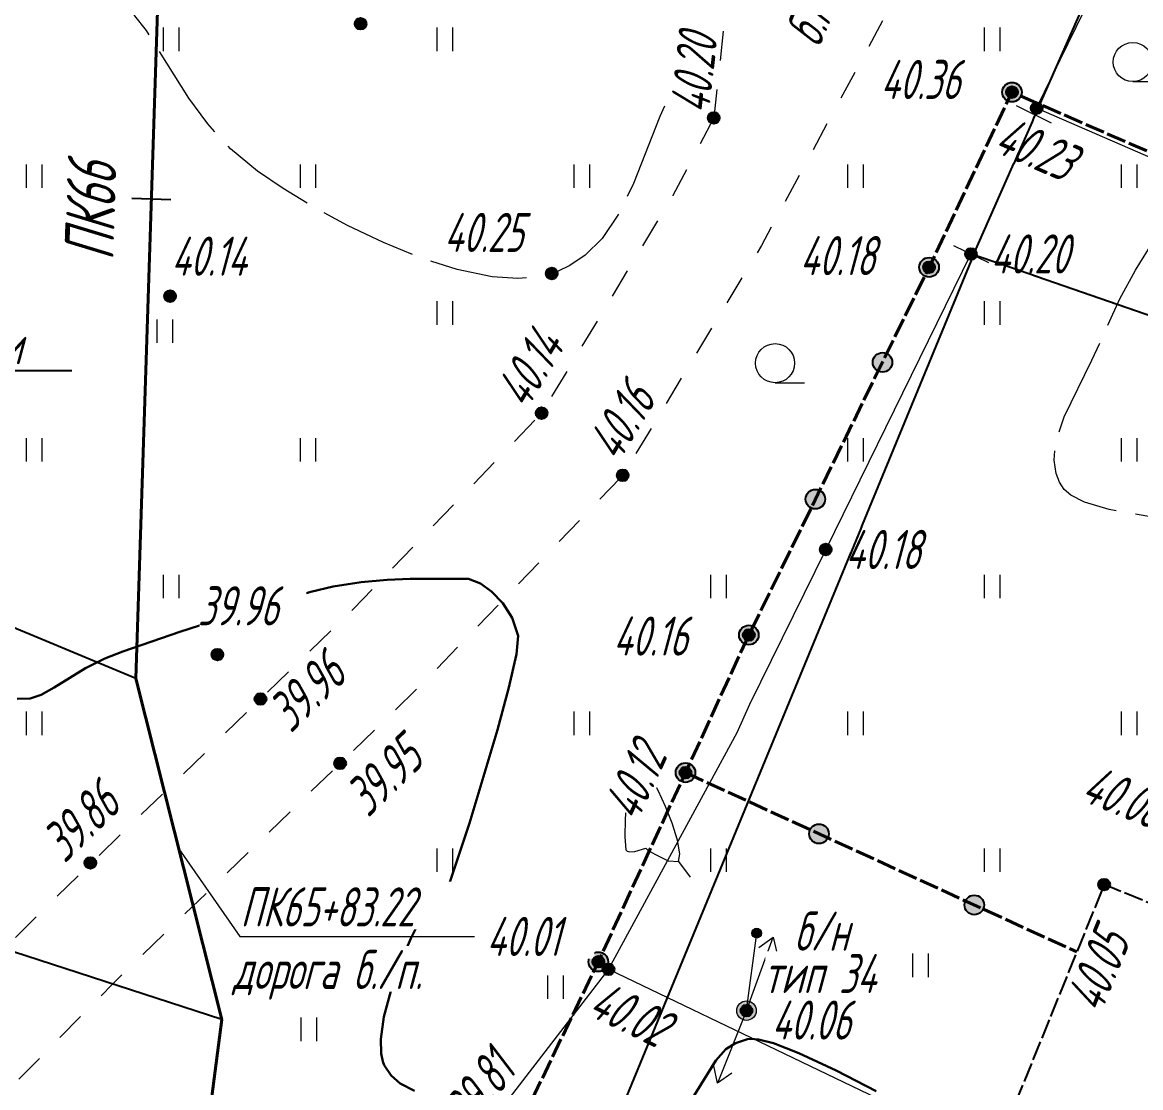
# Model space of a CAD drawing. Extents: x 2208637 to 2213412, y 575334 to 577367.
# Drawn here: x 2211009.19 to 2211037.79, y 576556.48 to 576583.74 of the extents above; entities that cross this region are included whole.
import ezdxf
from ezdxf.enums import TextEntityAlignment as Align

# ---------------------------------------------------------------- set-up
doc = ezdxf.new("R2010")
doc.units = 0
doc.header["$LTSCALE"] = 0.5
for name, pattern in [('2000_16', [1, 1, 0]), ('500_121_1_2', [1, 1, 0]), ('500_189_3_2', [3, 1.5, -1.5]), ('500_329_3', [6, 5, -1])]:
    doc.linetypes.add(name, pattern=pattern)
doc.layers.get('0').update_dxf_attribs({"lineweight": 25})
for name, color, linetype, lineweight in [('ИИ_ГАЗОПРОВОДЫ', 150, 'Continuous', 25), ('ИИ_ГОРИЗОНТАЛИ_ОСН', 32, 'Continuous', 15), ('ИИ_ГОРИЗОНТАЛИ_УТОЛЩ', 32, 'Continuous', 30), ('ИИ_ГРАНИЦЫ_ЗЕМЛЕПОЛЬЗОВАТЕЛЕЙ', 7, 'Continuous', 25), ('ИИ_ДОРОГИ_АД', 7, 'Continuous', 25), ('ИИ_КАБЕЛЯ_СВЯЗИ', 212, 'Continuous', 25), ('ИИ_ЛЭП_НН', 7, 'Continuous', 25), ('ИИ_ОГРАДЫ', 7, 'Continuous', 25), ('ИИ_ОТМЕТКИ', 7, 'Continuous', 25), ('ИИ_СООРУЖЕНИЯ', 7, 'Continuous', 25), ('ИИ_ТРАССЫ_КЛС', 5, 'Continuous', 40), ('ИИ_УГОДЬЯ', 7, 'Continuous', 25)]:
    doc.layers.add(name, color=color, linetype=linetype, lineweight=lineweight)
doc.styles.add('BM431', font='', dxfattribs={"height": 1})
doc.styles.add('D431', font='', dxfattribs={"height": 1})
doc.styles.add('GOST 2.304', font='cs_gost2304.shx', dxfattribs={"width": 0.8, "oblique": 15})
doc.styles.add('VNIPISIMPLEXCUR', font='simplex.shx', dxfattribs={"width": 0.8, "oblique": 15})
doc.styles.get('BM431').set_extended_font_data('bm431', italic=True)
doc.styles.get('D431').set_extended_font_data('D431', italic=True)
doc.linetypes.add('2000_475_1', pattern='A,3,[1,Topography.shx,S=0.5,R=90,X=0,Y=0],0', length=3)
doc.linetypes.add('2000_485_1', pattern='A,34.5,[1,Topography.shx,S=1.5,R=120,X=0.5,Y=-0.87],-0.01,[1,Topography.shx,S=1.5,R=0,X=-0.25,Y=0.43],0,[3,Topography.shx,S=1,R=0,X=0.5,Y=0],-0.01,[1,Topography.shx,S=1.5,R=60,X=0.5,Y=-0.87],-1,34.5', length=70.02)

# ---------------------------------------------------------------- blocks, each defined once
blk = doc.blocks.new('Лист 024_УС_ПК2+00-ПК8+57.26|2000_473')
at = {"color": 0, "linetype": 'Continuous', "lineweight": -2}
blk.add_lwpolyline([(0, 1), (0, -1)], dxfattribs=at)
blk = doc.blocks.new('Лист 024_УС_ПК2+00-ПК8+57.26|Для согласований 3 лист|Ситуация лист3|2000_115_5')
at = {"color": 0, "linetype": 'Continuous', "lineweight": -2}
for points in [[(0, 0), (4, 0)], [(3.25, 0.5), (4, 0), (3.25, -0.5)]]:
    blk.add_lwpolyline(points, dxfattribs=at)
blk = doc.blocks.new('500_329_6')
at = {"color": 0, "linetype": 'Continuous', "lineweight": -2}
blk.add_lwpolyline([(0, 0), (1, 0)], dxfattribs=at)
blk = doc.blocks.new('*U62')
at = {"linetype": 'Continuous', "lineweight": -2}
h = blk.add_hatch(color=0, dxfattribs=at)
h.dxf.hatch_style = 1
edge = h.paths.add_edge_path()
edge.add_arc((4, 0), 0.25, 0, 360)
at = {"color": 0, "linetype": 'Continuous', "lineweight": -2}
blk.add_lwpolyline([(0, 0), (4, 0)], dxfattribs=at)
blk.add_circle((4, 0), 0.25, dxfattribs=at)
blk = doc.blocks.new('500_401')
at = {"color": 0, "linetype": 'Continuous', "lineweight": -2}
for points in [[(-0.4, 0), (-0.4, 1.2)], [(0.4, 0), (0.4, 1.2)]]:
    blk.add_lwpolyline(points, dxfattribs=at)
blk = doc.blocks.new('500_379')
at = {"color": 0, "linetype": 'Continuous', "lineweight": -2}
blk.add_lwpolyline([(0, -1), (1.5, -1)], dxfattribs=at)
blk.add_circle((0, 0), 1, dxfattribs=at)
blk = doc.blocks.new('500_330_1')
at = {"linetype": 'Continuous', "lineweight": -2}
h = blk.add_hatch(color=0, dxfattribs=at)
h.dxf.hatch_style = 1
edge = h.paths.add_edge_path()
edge.add_arc((0, 0), 0.3, 0, 360)
at = {"color": 0, "linetype": 'Continuous', "lineweight": -2}
blk.add_circle((0, 0), 0.3, dxfattribs=at)
at = {"color": 0, "linetype": 'Continuous', "lineweight": -2, "style": 'GOST 2.304', "flags": 1}
for tag, p in [('Номер', (-1, -1)), ('Номер_рабочей_станции', (-1, -3.5))]:
    blk.add_attdef(tag, text='', height=2, dxfattribs=at).set_placement(p, align=Align.RIGHT)
at = {"color": 0, "linetype": 'Continuous', "lineweight": -2, "style": 'GOST 2.304'}
blk.add_attdef('Высота', (1, -1), '', height=2, dxfattribs=at)
at = {"color": 0, "linetype": 'Continuous', "lineweight": -2, "style": 'GOST 2.304', "flags": 1}
blk.add_attdef('Код', (0, -3.5), '', height=2, dxfattribs=at)
blk = doc.blocks.new('*U57')
at = {"linetype": 'Continuous', "lineweight": -2, "true_color": 0xffffff}
h = blk.add_hatch(color=7, dxfattribs=at)
h.dxf.hatch_style = 1
edge = h.paths.add_edge_path()
edge.add_arc((0, 0), 0.5, 0, 360)
at = {"linetype": 'Continuous', "lineweight": -2}
h = blk.add_hatch(color=0, dxfattribs=at)
edge = h.paths.add_edge_path()
edge.add_arc((0, 0), 0.1, 0, 360)
at = {"color": 0, "linetype": 'Continuous', "lineweight": -2}
for radius in [0.5, 0.1]:
    blk.add_circle((0, 0), radius, dxfattribs=at)
for tag, p, style in [('Номер', (0, -3), 'D431'), ('Тип', (0, -5.5), 'D431'), ('Высота', (0, -8), 'D431'), ('Пояснительная_надпись', (0, -10.5), 'BM431')]:
    blk.add_attdef(tag, p, '', height=2, dxfattribs=dict(at, style=style))
blk = doc.blocks.new('P029AA08E7A954FD2BA961A5E701E21')
at = {"color": 0, "linetype": '2000_485_1', "lineweight": -2, "flags": 128}
blk.add_lwpolyline([(2211023.69, 576553.94), (2211034.86, 576550.47), (2211041.3, 576548.58), (2211053.04, 576545.51), (2211062.58, 576543.5), (2211069.6, 576541.04), (2211098.16, 576530.74), (2211100.55, 576534.91), (2211102.05, 576554.09), (2211033.52, 576577.79)], close=True, dxfattribs=at)
at = {"color": 0, "lineweight": -2, "flags": 1}
for tag in ['Адрес (местоположение) участка', 'Дата постановки на учет', 'Тип объекта', 'Статус записи о ЗУ по справочнику', 'Кадастровый номер, обозначение, учетный номер объекта', 'Кадастровый номер квартала', 'Вид разрешенного использования по классификатору', 'Площадь, кв.м', 'Категория земель', 'Вид использования по документу', 'Кадастровая стоимость']:
    blk.add_attdef(tag, (0, 0), '', height=0.2, dxfattribs=at)
blk = doc.blocks.new('P6182474FC40E432D89E57CF4B959C1')
at = {"color": 0, "linetype": '2000_485_1', "lineweight": -2, "flags": 128}
blk.add_lwpolyline([(2211043.35, 576600.09), (2211092.43, 576576.64), (2211102.72, 576571.01), (2211100.04, 576554.79), (2211033.52, 576577.79)], close=True, dxfattribs=at)
at = {"color": 0, "lineweight": -2, "flags": 1}
for tag in ['Адрес (местоположение) участка', 'Дата постановки на учет', 'Тип объекта', 'Статус записи о ЗУ по справочнику', 'Кадастровый номер, обозначение, учетный номер объекта', 'Кадастровый номер квартала', 'Вид разрешенного использования по классификатору', 'Площадь, кв.м', 'Категория земель', 'Вид использования по документу', 'Кадастровая стоимость']:
    blk.add_attdef(tag, (0, 0), '', height=0.2, dxfattribs=at)
blk = doc.blocks.new('*U64')
at = {"color": 0, "linetype": 'Continuous', "lineweight": -2, "style": 'BM431'}
for tag, p in [('Характеристика', (3, 1.5)), ('Глубина', (3, -3.5))]:
    blk.add_attdef(tag, p, '', height=2, dxfattribs=at)
at = {"color": 7, "linetype": 'Continuous', "lineweight": -2, "true_color": 0xffffff}
blk.add_wipeout([(0, 1.1), (0, -1.1), (1.6, -1.1), (1.6, 1.1)], dxfattribs=at)
at = {"color": 0, "linetype": 'Continuous', "lineweight": -2, "style": 'BM431'}
blk.add_attdef('Индекс_назначения', text='', height=2, dxfattribs=at).set_placement((0, 0), align=Align.MIDDLE_LEFT)
blk = doc.blocks.new('500_107_1_1')
at = {"linetype": 'Continuous', "lineweight": -2}
h = blk.add_hatch(color=0, dxfattribs=at)
h.dxf.hatch_style = 1
edge = h.paths.add_edge_path()
edge.add_arc((0, 0), 0.5, 0, 360)
at = {"color": 0, "linetype": 'Continuous', "lineweight": -2}
blk.add_circle((0, 0), 0.5, dxfattribs=at)
at = {"color": 0, "linetype": 'Continuous', "lineweight": -2, "style": 'VNIPISIMPLEXCUR', "oblique": 15, "width": 0.8}
for tag, p in [('Номер', (1, -0.5)), ('Тип', (1, -3)), ('Высота', (1, -5.5)), ('Пояснительная_надпись', (1, -8))]:
    blk.add_attdef(tag, p, '', height=2, dxfattribs=at)

msp = doc.modelspace()

# ---------------------------------------------------------------- linework, layer by layer
at = {"layer": 'ИИ_ГАЗОПРОВОДЫ', "color": 7, "linetype": '500_121_1_2', "lineweight": 40, "flags": 128}
for points in [[(2210947.509, 576553.129), (2210962.73, 576547.52), (2210976.437, 576542.375), (2210981.974, 576540.409), (2210987.843, 576538.033), (2210994.856, 576535.495), (2211008.37, 576526.26), (2211013.09, 576532.78), (2211014.085, 576534.05), (2211016.197, 576541.336), (2211017.412, 576545.107), (2211019.38, 576550.369), (2211021.035, 576553.701), (2211023.92, 576559.7), (2211026.15, 576564.54), (2211027.77, 576568.06), (2211032.38, 576577.47), (2211034.5, 576581.95), (2211065.448, 576568.443), (2211075.152, 576564.598), (2211082.651, 576561.98), (2211099.808, 576555.972), (2211106.03, 576558.44), (2211110.98, 576559.97), (2211115.68, 576561.55), (2211120.47, 576563.15), (2211125.59, 576564.86), (2211129.62, 576566.16), (2211135.176, 576556.65), (2211140.856, 576544.549), (2211140.961, 576544.326), (2211144.553, 576536.806), (2211148.385, 576528.784), (2211153.244, 576518.943), (2211158.041, 576509.227), (2211158.514, 576508.27)], [(2211026.15, 576564.54), (2211036.156, 576559.952)]]:
    msp.add_lwpolyline(points, dxfattribs=at)
at = {"layer": 'ИИ_ГОРИЗОНТАЛИ_ОСН', "color": 32, "linetype": '500_329_3', "lineweight": 20, "elevation": 40.25, "flags": 128}
msp.add_lwpolyline([(2211042.266, 576569.609), (2211042.209, 576569.794), (2211042.187, 576570.098), (2211042.132, 576570.431), (2211041.972, 576570.707), (2211041.643, 576570.796), (2211040.966, 576570.859), (2211039.009, 576570.991), (2211037.95, 576571.102), (2211036.985, 576571.27), (2211036.355, 576571.46), (2211036.002, 576571.642), (2211035.838, 576571.784), (2211035.718, 576571.97), (2211035.63, 576572.19), (2211035.575, 576572.53), (2211035.624, 576573.007), (2211035.838, 576573.646), (2211036.545, 576575.095), (2211037.256, 576576.663), (2211037.662, 576577.392), (2211038.827, 576579.291), (2211039.017, 576579.672), (2211039.098, 576579.909), (2211039.117, 576580.101), (2211039.101, 576580.195), (2211039.026, 576580.367), (2211038.838, 576580.591), (2211038.152, 576581.143), (2211038.032, 576581.476), (2211038.304, 576581.781), (2211038.871, 576582.088), (2211040.003, 576582.57), (2211040.251, 576582.691), (2211040.364, 576582.784), (2211040.378, 576582.905), (2211040.337, 576583.019), (2211040.244, 576583.178), (2211040.166, 576583.424), (2211040.229, 576583.703), (2211040.386, 576584.154), (2211040.557, 576584.724), (2211040.66, 576585.355), (2211040.615, 576585.992), (2211040.458, 576586.507), (2211040.228, 576587.014), (2211039.92, 576587.51), (2211039.529, 576587.991), (2211039.048, 576588.454), (2211038.474, 576588.895), (2211037.832, 576589.226), (2211037.024, 576589.492), (2211036.121, 576589.71), (2211034.325, 576590.064), (2211033.576, 576590.232), (2211033.024, 576590.416), (2211032.429, 576590.735), (2211031.876, 576591.099), (2211030.929, 576591.807), (2211030.623, 576591.757), (2211030.468, 576592.093), (2211030.295, 576592.394), (2211030.075, 576592.681), (2211029.786, 576592.878), (2211029.444, 576593.022), (2211029.114, 576593.197), (2211028.86, 576593.488), (2211028.791, 576593.919), (2211028.771, 576594.748), (2211028.789, 576595.842), (2211028.902, 576598.298), (2211029.047, 576600.23), (2211029.107, 576600.669), (2211029.196, 576601.039), (2211029.293, 576601.353), (2211029.434, 576601.607), (2211029.66, 576601.793), (2211029.958, 576601.824), (2211030.572, 576601.605), (2211030.825, 576601.649), (2211030.964, 576601.945), (2211031.083, 576602.521), (2211031.179, 576603.253), (2211031.25, 576604.013), (2211031.29, 576604.678), (2211031.293, 576605.509), (2211031.277, 576605.829), (2211031.204, 576606.12), (2211031.028, 576606.418), (2211030.644, 576606.676), (2211028.883, 576607.381), (2211028.673, 576607.51), (2211028.616, 576607.588), (2211028.617, 576607.624), (2211028.638, 576607.65), (2211028.736, 576607.678), (2211029.008, 576607.67), (2211029.542, 576607.586), (2211030.363, 576607.406), (2211032.185, 576606.942), (2211032.498, 576606.938), (2211032.648, 576606.893), (2211032.802, 576606.751), (2211033.266, 576606.173), (2211033.578, 576605.842), (2211033.894, 576605.601), (2211035.973, 576604.187), (2211036.78, 576603.608), (2211037.513, 576603.038), (2211038.093, 576602.512), (2211038.442, 576602.069), (2211038.67, 576601.372), (2211038.738, 576600.612), (2211038.71, 576599.91), (2211038.622, 576599.164), (2211038.725, 576598.985), (2211037.113, 576597.868), (2211036.364, 576597.303), (2211035.906, 576596.901), (2211035.707, 576596.663), (2211035.666, 576596.548), (2211035.677, 576596.505), (2211035.709, 576596.475), (2211035.819, 576596.451), (2211036.088, 576596.498), (2211036.591, 576596.682), (2211037.352, 576597.04), (2211038.129, 576597.454), (2211038.783, 576597.829), (2211039.173, 576598.073), (2211039.435, 576598.271), (2211039.624, 576598.451), (2211040.004, 576598.913), (2211040.531, 576599.485), (2211040.822, 576599.848), (2211041.066, 576600.271), (2211041.215, 576600.765), (2211041.218, 576601.25), (2211041.095, 576601.679), (2211040.714, 576602.581), (2211040.574, 576603.161), (2211040.53, 576603.692), (2211040.534, 576604.217), (2211040.578, 576605.34), (2211040.565, 576605.982), (2211040.493, 576606.707), (2211040.355, 576607.474), (2211040.178, 576608.207), (2211039.986, 576608.877), (2211039.399, 576610.714), (2211039.338, 576610.933), (2211039.29, 576611.217), (2211039.326, 576611.651), (2211039.429, 576612.187), (2211039.472, 576612.694), (2211039.325, 576613.038), (2211038.985, 576613.079), (2211038.42, 576612.952), (2211037.743, 576612.726), (2211036.493, 576612.247), (2211036.143, 576612.13), (2211035.814, 576612.067), (2211035.215, 576612.011), (2211034.873, 576612.017), (2211033.881, 576612.077), (2211033.397, 576612.088), (2211033.034, 576612.055), (2211032.752, 576611.956), (2211032.337, 576611.69), (2211032.056, 576611.574), (2211031.675, 576611.546), (2211030.289, 576611.581), (2211029.474, 576611.552), (2211028.706, 576611.431), (2211028.08, 576611.172), (2211027.602, 576610.729), (2211027.214, 576610.152), (2211026.914, 576609.534), (2211026.7, 576608.973), (2211026.526, 576608.402), (2211026.464, 576608.32), (2211026.465, 576608.231), (2211025.778, 576606.784), (2211025.682, 576606.561), (2211025.63, 576606.398), (2211025.636, 576606.243), (2211025.722, 576606.142), (2211025.854, 576606.043), (2211025.956, 576605.902), (2211025.956, 576605.68), (2211025.831, 576604.857), (2211025.811, 576604.351), (2211025.85, 576603.969), (2211026.162, 576602.387), (2211026.277, 576601.728), (2211026.371, 576601.01), (2211026.424, 576600.386), (2211026.506, 576598.854), (2211026.626, 576594.964), (2211026.636, 576594.265), (2211026.611, 576592.685), (2211026.638, 576592.12), (2211026.711, 576591.429), (2211026.861, 576590.711), (2211027.078, 576590.07), (2211027.317, 576589.457), (2211027.531, 576588.823), (2211027.674, 576588.118), (2211027.699, 576587.29), (2211027.623, 576586.552), (2211027.482, 576585.869), (2211027.278, 576585.21), (2211027.015, 576584.547), (2211026.695, 576583.849), (2211025.898, 576582.234), (2211025.495, 576581.328), (2211024.821, 576579.614), (2211024.459, 576578.859), (2211024.02, 576578.206), (2211023.583, 576577.775), (2211023.19, 576577.513), (2211022.891, 576577.371), (2211022.598, 576577.27), (2211022.319, 576577.212), (2211021.865, 576577.179), (2211021.204, 576577.227), (2211020.31, 576577.413), (2211019.374, 576577.714), (2211018.429, 576578.1), (2211017.505, 576578.542), (2211016.638, 576579.013), (2211015.859, 576579.483), (2211015.202, 576579.925), (2211014.511, 576580.503), (2211013.932, 576581.139), (2211013.447, 576581.798), (2211012.366, 576583.529), (2211012.069, 576583.901), (2211011.409, 576584.651), (2211011.119, 576584.943), (2211010.857, 576585.121), (2211010.626, 576585.218), (2211010.449, 576585.262), (2211010.278, 576585.281), (2211010.111, 576585.256), (2211009.819, 576585.147), (2211009.364, 576584.899), (2211008.03, 576584.046), (2211007.33, 576583.664), (2211006.79, 576583.46), (2211006.41, 576583.398), (2211006.173, 576583.41), (2211005.934, 576583.475), (2211005.696, 576583.594), (2211005.373, 576583.848), (2211005, 576584.293), (2211004.614, 576584.945), (2211004.03, 576586.18), (2211003.794, 576586.557), (2211003.465, 576586.838), (2211003.16, 576587.022), (2211002.883, 576587.217), (2211002.637, 576587.533), (2211002.534, 576587.931), (2211002.446, 576588.647), (2211002.182, 576591.69), (2211002.06, 576592.666), (2211001.906, 576593.453), (2211001.71, 576593.951), (2211001.315, 576594.385), (2211000.858, 576594.688), (2211000.37, 576594.9), (2210999.427, 576595.213), (2210998.949, 576595.354), (2210998.16, 576595.469), (2210997.722, 576595.562), (2210997.302, 576595.736), (2210996.967, 576595.935), (2210996.653, 576596.072), (2210996.297, 576596.064), (2210995.95, 576595.828), (2210995.488, 576595.343), (2210994.986, 576594.727), (2210994.513, 576594.095), (2210994.144, 576593.566), (2210993.951, 576593.255), (2210993.841, 576592.979), (2210993.754, 576592.435), (2210993.761, 576592.146), (2210993.857, 576590.974), (2210993.867, 576590.217), (2210993.8, 576589.431), (2210993.663, 576588.824), (2210993.498, 576588.403), (2210993.272, 576588.026), (2210992.984, 576587.719), (2210992.589, 576587.413), (2210991.932, 576587.013), (2210990.963, 576586.542), (2210989.917, 576586.118), (2210988.884, 576585.761), (2210987.954, 576585.49), (2210987.219, 576585.322), (2210986.769, 576585.277), (2210986.389, 576585.403), (2210986.096, 576585.65), (2210985.835, 576585.935), (2210985.609, 576586.134), (2210985.412, 576586.237), (2210985.259, 576586.274), (2210985.099, 576586.278), (2210984.923, 576586.244), (2210984.61, 576586.132), (2210984.13, 576585.895), (2210983.492, 576585.518), (2210981.752, 576584.349), (2210981.523, 576584.233), (2210981.286, 576584.184), (2210980.554, 576584.115), (2210980.129, 576584.022), (2210979.71, 576583.839), (2210979.379, 576583.59), (2210979.05, 576583.251), (2210977.477, 576581.265), (2210977.037, 576580.8), (2210974.838, 576578.683), (2210974.016, 576577.836), (2210973.252, 576576.969), (2210972.607, 576576.111), (2210972.218, 576575.452), (2210972.02, 576574.983), (2210971.941, 576574.687), (2210971.904, 576574.367), (2210971.916, 576574.031), (2210972.022, 576573.568), (2210972.296, 576573.01), (2210972.781, 576572.371), (2210973.335, 576571.746), (2210973.86, 576571.082), (2210974.261, 576570.327), (2210974.439, 576569.428), (2210974.384, 576568.517), (2210974.183, 576567.549), (2210973.876, 576566.581), (2210973.499, 576565.666), (2210973.092, 576564.858), (2210972.693, 576564.212), (2210972.404, 576563.849), (2210972.219, 576563.684), (2210972.115, 576563.632), (2210972.005, 576563.633), (2210971.897, 576563.702), (2210971.776, 576563.918), (2210971.659, 576564.363), (2210971.515, 576565.052), (2210971.341, 576565.607), (2210971.143, 576565.971), (2210970.967, 576566.17), (2210970.771, 576566.313), (2210970.577, 576566.425), (2210970.263, 576566.567), (2210969.808, 576566.706), (2210969.185, 576566.8), (2210968.513, 576566.802), (2210967.801, 576566.711), (2210967.061, 576566.524), (2210966.423, 576566.209), (2210965.802, 576565.719), (2210965.204, 576565.134), (2210964.108, 576563.99), (2210963.715, 576563.654), (2210963.441, 576563.486), (2210963.269, 576563.423), (2210963.073, 576563.403), (2210962.857, 576563.434), (2210962.552, 576563.565), (2210962.189, 576563.83)], dxfattribs=at)
at = {"layer": 'ИИ_ГОРИЗОНТАЛИ_ОСН', "elevation": 40.5, "flags": 128}
msp.add_lwpolyline([(2211024.874, 576564.789), (2211024.846, 576564.772), (2211024.794, 576564.686), (2211024.727, 576564.45), (2211024.658, 576564), (2211024.609, 576563.358), (2211024.6, 576562.901), (2211024.628, 576562.564), (2211024.662, 576562.527), (2211024.728, 576562.513), (2211024.855, 576562.525), (2211025.137, 576562.608), (2211025.187, 576562.555), (2211025.363, 576562.451), (2211025.708, 576562.285), (2211025.97, 576562.263), (2211026.008, 576562.458), (2211025.943, 576562.812), (2211025.807, 576563.244), (2211025.636, 576563.676), (2211025.45, 576564.085), (2211025.256, 576564.457), (2211025.061, 576564.716)], close=True, dxfattribs=at)
at = {"layer": 'ИИ_ГОРИЗОНТАЛИ_УТОЛЩ', "elevation": 40, "flags": 128}
for points in [[(2211019.221, 576556.396), (2211018.85, 576556.588), (2211018.621, 576556.79), (2211018.444, 576557.057), (2211018.408, 576557.146), (2211018.363, 576557.353), (2211018.356, 576557.722), (2211018.438, 576558.288), (2211018.64, 576559.039), (2211018.891, 576559.744), (2211019.124, 576560.299), (2211019.276, 576560.601), (2211019.472, 576560.795), (2211019.687, 576560.912), (2211019.889, 576561.104), (2211020.031, 576561.456), (2211020.627, 576563.251), (2211021.343, 576565.635), (2211021.636, 576566.722), (2211021.827, 576567.568), (2211021.872, 576568.041), (2211021.721, 576568.496), (2211021.475, 576568.879), (2211021.185, 576569.177), (2211020.905, 576569.381), (2211020.597, 576569.499), (2211019.112, 576569.501), (2211018.521, 576569.473), (2211017.852, 576569.409), (2211017.136, 576569.298), (2211016.572, 576569.167), (2211014.989, 576568.712), (2211013.216, 576568.144), (2211011.757, 576567.636), (2211011.303, 576567.46), (2211010.807, 576567.216), (2211010.001, 576566.715), (2211009.675, 576566.53), (2211009.39, 576566.438), (2211009.06, 576566.43)], [(2211031.024, 576556.39), (2211030.006, 576556.92), (2211029.051, 576557.366), (2211028.401, 576557.614), (2211028.014, 576557.714), (2211027.816, 576557.73), (2211027.737, 576557.722), (2211027.431, 576557.621), (2211027.186, 576557.462), (2211026.923, 576557.175), (2211026.332, 576556.212)]]:
    msp.add_lwpolyline(points, dxfattribs=at)
at = {"layer": 'ИИ_ДОРОГИ_АД', "color": 7, "linetype": '500_189_3_2', "lineweight": 20, "flags": 128}
for points in [[(2211056.487, 576638.1), (2211053.742, 576629.909), (2211050.729, 576623.885), (2211048.104, 576618.638), (2211044.976, 576612.161), (2211043.263, 576608.616), (2211038.924, 576599.006), (2211037.506, 576595.865), (2211032.31, 576585.85), (2211028.092, 576578.028), (2211024.546, 576572.146), (2211019.5, 576566.894), (2211017.318, 576564.777), (2211011.488, 576559.123), (2211006.127, 576553.665)], [(2210994.944, 576615.7), (2211001.77, 576614.213), (2211011.561, 576612.352), (2211018.47, 576610.407), (2211023.606, 576608.57), (2211026.925, 576601.261), (2211028.105, 576592.653), (2211026.874, 576581.291)], [(2211026.874, 576581.291), (2211025.827, 576579.307), (2211022.469, 576573.737), (2211017.657, 576568.729), (2211015.281, 576566.424), (2211009.655, 576560.967), (2211005.618, 576556.857)]]:
    msp.add_lwpolyline(points, dxfattribs=at)
at = {"layer": 'ИИ_ДОРОГИ_АД', "color": 7, "lineweight": 20, "elevation": 39.89, "flags": 128}
msp.add_lwpolyline([(2211013.193, 576562.587), (2211014.75, 576560.345), (2211020.75, 576560.345)], dxfattribs=at)
at = {"layer": 'ИИ_КАБЕЛЯ_СВЯЗИ', "elevation": -0.758, "flags": 128}
msp.add_lwpolyline([(2211003.516, 576572.829), (2211005.531, 576574.83), (2211010.458, 576574.83)], dxfattribs=at)
at = {"layer": 'ИИ_ОГРАДЫ', "linetype": '2000_475_1', "lineweight": 20, "flags": 128}
for points in [[(2211035.13, 576581.54), (2211036.955, 576585.273)], [(2211035.13, 576581.54), (2211035.055, 576581.387)], [(2211065.836, 576568.765), (2211053.886, 576573.391), (2211049.895, 576575.296), (2211046.538, 576576.74), (2211039.862, 576579.482), (2211035.13, 576581.54)], [(2211033.449, 576577.81), (2211029.738, 576570.249), (2211027.79, 576566.28), (2211027.46, 576565.56), (2211024.181, 576559.508), (2211034.051, 576554.769)], [(2211024.181, 576559.508), (2211020.84, 576555.17), (2211019.74, 576554.04)]]:
    msp.add_lwpolyline(points, dxfattribs=at)
at = {"layer": 'ИИ_СООРУЖЕНИЯ', "linetype": '2000_16', "flags": 128}
msp.add_lwpolyline([(2211030.264, 576545.446), (2211031.988, 576544.742), (2211035.15, 576543.451), (2211036.256, 576543), (2211042.848, 576559.229), (2211036.857, 576561.676)], close=True, dxfattribs=at)
at = {"layer": 'ИИ_ТРАССЫ_КЛС', "lineweight": 25}
msp.add_line((2211011.993, 576579.239), (2211012.992, 576579.206), dxfattribs=at)
at = {"layer": 'ИИ_ТРАССЫ_КЛС', "flags": 128}
msp.add_lwpolyline([(2211107.637, 576584.55), (2211101.85, 576557.86), (2211100.623, 576546.71), (2211099.537, 576533.931), (2211107.237, 576498.814), (2211109.709, 576475.008), (2211060.149, 576474.317), (2211041.011, 576497.758), (2211038.21, 576497.155), (2211029.963, 576508.216), (2211031.248, 576510.646), (2211018.887, 576526.555), (2211015, 576526.061), (2211010.77, 576533.726), (2211009.3, 576537.94), (2211011.906, 576539.84), (2211014.291, 576558.224), (2211012.094, 576566.952), (2211013.11, 576598.234)], dxfattribs=at)
at = {"layer": 'ИИ_ТРАССЫ_КЛС', "lineweight": 25, "flags": 128}
for points in [[(2211012.094, 576566.952), (2210954.191, 576591.063), (2210944.005, 576591.063)], [(2211014.291, 576558.224), (2210951.609, 576578.591), (2210942.388, 576578.591)]]:
    msp.add_lwpolyline(points, dxfattribs=at)

# ---------------------------------------------------------------- block references
at = {"layer": 'ИИ_ГАЗОПРОВОДЫ', "color": 7}
for p, xscale, yscale, zscale in [((2211034.5, 576581.95, 40.36), 0.5, 0.5, 0.5), ((2211032.38, 576577.47, 40.18), 0.5, 0.5, 0.5), ((2211031.188, 576575.037, 40.178), 0.5, 0.5, 0.5), ((2211029.473, 576571.536, 40.175), 0.4999999999999997, 0.4999999999999997, 0.4999999999999997), ((2211027.77, 576568.06, 40.16), 0.5, 0.5, 0.5), ((2211026.15, 576564.54, 40.12), 0.5, 0.5, 0.5), ((2211029.563, 576562.975, 40.117), 0.5, 0.5, 0.5), ((2211033.536, 576561.154, 40.064), 0.5, 0.5, 0.5), ((2211023.92, 576559.7, 40.01), 0.5, 0.5, 0.5)]:
    msp.add_blockref('500_107_1_1', p, dxfattribs=dict(at, xscale=xscale, yscale=yscale, zscale=zscale))
at = {"layer": 'ИИ_ГОРИЗОНТАЛИ_ОСН'}
for p, xscale, yscale, zscale, rotation in [((2211024.874, 576564.789, 40.5), 0.4999999999999998, 0.4999999999999998, 0.4999999999999998, 94.81271952419044), ((2211025.97, 576562.263, 40.5), 0.5, 0.5, 0.5, 307.075510793578)]:
    msp.add_blockref('500_329_6', p, dxfattribs=dict(at, xscale=xscale, yscale=yscale, zscale=zscale, rotation=rotation))
at = {"layer": 'ИИ_КАБЕЛЯ_СВЯЗИ', "color": 7, "lineweight": 20, "xscale": 0.5, "yscale": 0.5, "zscale": 0.5, "rotation": 82.51650853554706}
msp.add_blockref('*U62', (2211027.71, 576558.45), dxfattribs=at)
at = {"layer": 'ИИ_ЛЭП_НН', "lineweight": 20, "ltscale": 0.5, "xscale": 0.5, "yscale": 0.5, "zscale": 0.5}
for rotation in [70.15200622038341, 248.195120776381]:
    msp.add_blockref('Лист 024_УС_ПК2+00-ПК8+57.26|Для согласований 3 лист|Ситуация лист3|2000_115_5', (2211027.71, 576558.45), dxfattribs=dict(at, rotation=rotation))
at = {"layer": 'ИИ_ОГРАДЫ', "lineweight": 20, "ltscale": 0.5, "xscale": 0.5, "yscale": 0.5, "zscale": 0.5}
for p, rotation in [((2211035.055, 576581.387), 63.85980380645113), ((2211033.45, 576577.809), 63.97144613046084)]:
    msp.add_blockref('Лист 024_УС_ПК2+00-ПК8+57.26|2000_473', p, dxfattribs=dict(at, rotation=rotation))
at = {"layer": 'ИИ_ОТМЕТКИ'}
ref = msp.add_blockref('500_330_1', (2211017.84, 576583.7, 40.38), dxfattribs=dict(at, xscale=0.5, yscale=0.5, zscale=0.5))
ref.add_attrib('Высота', '40.38', (2211016.838, 576584.418), dxfattribs={"layer": '0', "color": 0, "linetype": 'Continuous', "lineweight": -2, "height": 1, "style": 'GOST 2.304', "oblique": 15, "width": 0.8})
at = {"layer": 'ИИ_УГОДЬЯ', "lineweight": 20, "xscale": 0.5, "yscale": 0.5, "zscale": 0.5}
for name, p in [('500_401', (2211013, 576583)), ('500_401', (2211020, 576583)), ('500_401', (2211034, 576583)), ('500_379', (2211037.59, 576582.72)), ('500_401', (2211009.5, 576579.5)), ('500_401', (2211016.5, 576579.5)), ('500_401', (2211023.5, 576579.5)), ('500_401', (2211030.5, 576579.5)), ('500_401', (2211037.5, 576579.5)), ('500_401', (2211020, 576576)), ('500_401', (2211034, 576576)), ('500_401', (2211012.836, 576575.537)), ('500_379', (2211028.442, 576575.016)), ('500_401', (2211009.5, 576572.5)), ('500_401', (2211016.5, 576572.5)), ('500_401', (2211030.5, 576572.5)), ('500_401', (2211037.5, 576572.5)), ('500_401', (2211013, 576569)), ('500_401', (2211027, 576569)), ('500_401', (2211034, 576569)), ('500_401', (2211009.5, 576565.5)), ('500_401', (2211023.5, 576565.5)), ('500_401', (2211030.5, 576565.5)), ('500_401', (2211037.5, 576565.5)), ('500_401', (2211020, 576562)), ('500_401', (2211027, 576562)), ('500_401', (2211034, 576562)), ('500_401', (2211032.164, 576559.308)), ('500_401', (2211022.826, 576558.751)), ('500_401', (2211016.521, 576557.673))]:
    msp.add_blockref(name, p, dxfattribs=at)

# ---------------------------------------------------------------- next in the draw order: wipeouts: each hides what was drawn before it
at = {"lineweight": 0}
for points, layer in [([(2211029.652, 576583.079), (2211030.254, 576584.504), (2211029.203, 576584.947), (2211028.602, 576583.522)], 'ИИ_ДОРОГИ_АД'), ([(2211014.818, 576560.534), (2211020.849, 576560.534), (2211020.849, 576561.751), (2211014.818, 576561.751)], 'ИИ_ДОРОГИ_АД'), ([(2211014.634, 576558.933), (2211020.701, 576558.933), (2211020.701, 576560.104), (2211014.634, 576560.104)], 'ИИ_ДОРОГИ_АД'), ([(2211005.557, 576574.918), (2211010.584, 576574.918), (2211010.584, 576576.084), (2211005.557, 576576.084)], 'ИИ_КАБЕЛЯ_СВЯЗИ'), ([(2211028.987, 576559.916), (2211030.828, 576559.916), (2211030.828, 576561.056), (2211028.987, 576561.056)], 'ИИ_ЛЭП_НН'), ([(2211026.834, 576581.486), (2211027.136, 576584.271), (2211025.925, 576584.402), (2211025.624, 576581.617)], 'ИИ_ОТМЕТКИ'), ([(2211031.252, 576581.704), (2211033.973, 576581.704), (2211033.973, 576582.901), (2211031.252, 576582.901)], 'ИИ_ОТМЕТКИ'), ([(2211034.063, 576580.337), (2211036.632, 576579.22), (2211037.117, 576580.337), (2211034.549, 576581.454)], 'ИИ_ОТМЕТКИ'), ([(2211020.088, 576577.791), (2211022.889, 576577.791), (2211022.889, 576579.008), (2211020.088, 576579.008)], 'ИИ_ОТМЕТКИ'), ([(2211013.111, 576577.183), (2211015.591, 576577.183), (2211015.591, 576578.323), (2211013.111, 576578.323)], 'ИИ_ОТМЕТКИ'), ([(2211029.188, 576577.197), (2211031.809, 576577.197), (2211031.809, 576578.337), (2211029.188, 576578.337)], 'ИИ_ОТМЕТКИ'), ([(2211034.066, 576577.24), (2211036.867, 576577.24), (2211036.867, 576578.458), (2211034.066, 576578.458)], 'ИИ_ОТМЕТКИ'), ([(2211024.559, 576572.516), (2211025.871, 576574.692), (2211024.845, 576575.311), (2211023.534, 576573.135)], 'ИИ_ОТМЕТКИ'), ([(2211030.355, 576569.679), (2211032.976, 576569.679), (2211032.976, 576570.819), (2211030.355, 576570.819)], 'ИИ_ОТМЕТКИ'), ([(2211024.413, 576567.464), (2211026.954, 576567.464), (2211026.954, 576568.662), (2211024.413, 576568.662)], 'ИИ_ОТМЕТКИ'), ([(2211018.115, 576563.351), (2211020.131, 576565.306), (2211019.337, 576566.124), (2211017.322, 576564.169)], 'ИИ_ОТМЕТКИ'), ([(2211025.029, 576563.331), (2211026.134, 576565.733), (2211025.028, 576566.242), (2211023.923, 576563.84)], 'ИИ_ОТМЕТКИ'), ([(2211010.356, 576562.182), (2211012.314, 576564.082), (2211011.48, 576564.942), (2211009.522, 576563.042)], 'ИИ_ОТМЕТКИ'), ([(2211036.298, 576563.735), (2211038.817, 576562.707), (2211039.27, 576563.816), (2211036.751, 576564.844)], 'ИИ_ОТМЕТКИ'), ([(2211036.883, 576558.432), (2211037.937, 576561.027), (2211036.881, 576561.456), (2211035.827, 576558.861)], 'ИИ_ОТМЕТКИ'), ([(2211021.175, 576559.779), (2211023.816, 576559.779), (2211023.816, 576560.919), (2211021.175, 576560.919)], 'ИИ_ОТМЕТКИ'), ([(2211023.68, 576558.242), (2211026.226, 576557.019), (2211026.753, 576558.116), (2211024.207, 576559.339)], 'ИИ_ОТМЕТКИ'), ([(2211028.466, 576557.64), (2211031.187, 576557.64), (2211031.187, 576558.837), (2211028.466, 576558.837)], 'ИИ_ОТМЕТКИ'), ([(2211020.761, 576555.363), (2211022.377, 576557.461), (2211021.474, 576558.156), (2211019.858, 576556.059)], 'ИИ_ОТМЕТКИ'), ([(2211011.608, 576577.693), (2211011.715, 576581.001), (2211010.218, 576581.05), (2211010.111, 576577.742)], 'ИИ_ТРАССЫ_КЛС')]:
    msp.add_wipeout(points, dxfattribs=at).dxf.layer = layer

# ---------------------------------------------------------------- next in the draw order: block references
at = {"layer": 'ИИ_ГРАНИЦЫ_ЗЕМЛЕПОЛЬЗОВАТЕЛЕЙ'}
msp.add_blockref('P6182474FC40E432D89E57CF4B959C1', (0, 0), dxfattribs=at)
at = {"layer": 'ИИ_КАБЕЛЯ_СВЯЗИ'}
ref = msp.add_blockref('*U64', (2211002.628, 576575.032, -0.758), dxfattribs=dict(at, xscale=0.5, yscale=0.5, zscale=0.5, rotation=291.9384003476953))
ref.add_attrib('Индекс_назначения', 'V', dxfattribs={"layer": '0', "color": 0, "linetype": 'Continuous', "lineweight": -2, "height": 1, "rotation": 291.9384, "style": 'GOST 2.304', "oblique": 15, "width": 0.8}).set_placement((2211002.628, 576575.032, -0.758), align=Align.MIDDLE_LEFT)
ref.add_attrib('Характеристика', 'каб.связи', (2211005.507, 576574.988), dxfattribs={"layer": '0', "color": 0, "linetype": 'Continuous', "lineweight": -2, "height": 1, "style": 'GOST 2.304', "oblique": 15, "width": 0.8})
ref.add_attrib('Глубина', 'гл.0.6', (2211006.104, 576573.7), dxfattribs={"layer": '0', "color": 0, "linetype": 'Continuous', "lineweight": -2, "height": 1, "style": 'GOST 2.304', "oblique": 15, "width": 0.8})
at = {"layer": 'ИИ_ОТМЕТКИ'}
ref = msp.add_blockref('500_330_1', (2211026.874, 576581.291, 40.198), dxfattribs=dict(at, xscale=0.4999999999999999, yscale=0.4999999999999999, zscale=0.4999999999999999, rotation=83.8180756944081))
ref.add_attrib('Высота', '40.20', (2211026.752, 576581.377, 40.198), dxfattribs={"layer": '0', "color": 0, "linetype": 'Continuous', "lineweight": -2, "height": 1, "rotation": 83.8181, "style": 'GOST 2.304', "oblique": 15, "width": 0.8})
ref = msp.add_blockref('500_330_1', (2211034.5, 576581.95, 40.36), dxfattribs=dict(at, xscale=0.5, yscale=0.5, zscale=0.5))
ref.add_attrib('Высота', '40.36', (2211031.135, 576581.774), dxfattribs={"layer": '0', "color": 0, "linetype": 'Continuous', "lineweight": -2, "height": 1, "style": 'GOST 2.304', "oblique": 15, "width": 0.8})
ref = msp.add_blockref('500_330_1', (2211035.13, 576581.54, 40.23), dxfattribs=dict(at, xscale=0.4999999999999999, yscale=0.4999999999999999, zscale=0.4999999999999999, rotation=336.4944950429186))
ref.add_attrib('Высота', '40.23', (2211033.984, 576580.448), dxfattribs={"layer": '0', "color": 0, "linetype": 'Continuous', "lineweight": -2, "height": 1, "rotation": 336.4945, "style": 'GOST 2.304', "oblique": 15, "width": 0.8})
ref = msp.add_blockref('500_330_1', (2211022.73, 576577.31, 40.25), dxfattribs=dict(at, xscale=0.5, yscale=0.5, zscale=0.5))
ref.add_attrib('Высота', '40.25', (2211019.971, 576577.861), dxfattribs={"layer": '0', "color": 0, "linetype": 'Continuous', "lineweight": -2, "height": 1, "style": 'GOST 2.304', "oblique": 15, "width": 0.8})
ref = msp.add_blockref('500_330_1', (2211012.97, 576576.73, 40.14), dxfattribs=dict(at, xscale=0.5, yscale=0.5, zscale=0.5))
ref.add_attrib('Высота', '40.14', (2211012.994, 576577.253), dxfattribs={"layer": '0', "color": 0, "linetype": 'Continuous', "lineweight": -2, "height": 1, "style": 'GOST 2.304', "oblique": 15, "width": 0.8})
ref = msp.add_blockref('500_330_1', (2211032.38, 576577.47, 40.18), dxfattribs=dict(at, xscale=0.5, yscale=0.5, zscale=0.5))
ref.add_attrib('Высота', '40.18', (2211029.071, 576577.267), dxfattribs={"layer": '0', "color": 0, "linetype": 'Continuous', "lineweight": -2, "height": 1, "style": 'GOST 2.304', "oblique": 15, "width": 0.8})
ref = msp.add_blockref('500_330_1', (2211033.449, 576577.81, 40.198), dxfattribs=dict(at, xscale=0.5, yscale=0.5, zscale=0.5))
ref.add_attrib('Высота', '40.20', (2211033.949, 576577.31, -26.798), dxfattribs={"layer": '0', "color": 0, "linetype": 'Continuous', "lineweight": -2, "height": 1, "style": 'GOST 2.304', "oblique": 15, "width": 0.8})
ref = msp.add_blockref('500_330_1', (2211024.546, 576572.146, 40.16), dxfattribs=dict(at, xscale=0.5, yscale=0.5, zscale=0.5, rotation=58.91462774986893))
ref.add_attrib('Высота', '40.16', (2211024.439, 576572.452), dxfattribs={"layer": '0', "color": 0, "linetype": 'Continuous', "lineweight": -2, "height": 1, "rotation": 58.9146, "style": 'GOST 2.304', "oblique": 15, "width": 0.8})
ref = msp.add_blockref('500_330_1', (2211029.738, 576570.249, 40.177), dxfattribs=dict(at, xscale=0.5, yscale=0.5, zscale=0.5))
ref.add_attrib('Высота', '40.18', (2211030.238, 576569.749, -26.784), dxfattribs={"layer": '0', "color": 0, "linetype": 'Continuous', "lineweight": -2, "height": 1, "style": 'GOST 2.304', "oblique": 15, "width": 0.8})
ref = msp.add_blockref('500_330_1', (2211027.77, 576568.06, 40.16), dxfattribs=dict(at, xscale=0.5, yscale=0.5, zscale=0.5))
ref.add_attrib('Высота', '40.16', (2211024.296, 576567.534), dxfattribs={"layer": '0', "color": 0, "linetype": 'Continuous', "lineweight": -2, "height": 1, "style": 'GOST 2.304', "oblique": 15, "width": 0.8})
ref = msp.add_blockref('500_330_1', (2211026.15, 576564.54, 40.12), dxfattribs=dict(at, xscale=0.4999999999999998, yscale=0.4999999999999998, zscale=0.4999999999999998, rotation=65.2868231181481))
ref.add_attrib('Высота', '40.12', (2211024.916, 576563.254), dxfattribs={"layer": '0', "color": 0, "linetype": 'Continuous', "lineweight": -2, "height": 1, "rotation": 65.2868, "style": 'GOST 2.304', "oblique": 15, "width": 0.8})
ref = msp.add_blockref('500_330_1', (2211038.373, 576562.464, 40.064), dxfattribs=dict(at, xscale=0.5, yscale=0.5, zscale=0.5, rotation=337.7892355493383))
ref.add_attrib('Высота', '40.06', (2211036.216, 576563.844), dxfattribs={"layer": '0', "color": 0, "linetype": 'Continuous', "lineweight": -2, "height": 1, "rotation": 337.7892, "style": 'GOST 2.304', "oblique": 15, "width": 0.8})
ref = msp.add_blockref('500_330_1', (2211010.93, 576562.23, 39.86), dxfattribs=dict(at, xscale=0.5, yscale=0.5, zscale=0.5, rotation=44.12606462455078))
ref.add_attrib('Высота', '39.86', (2211010.271, 576562.198), dxfattribs={"layer": '0', "color": 0, "linetype": 'Continuous', "lineweight": -2, "height": 1, "rotation": 44.1261, "style": 'GOST 2.304', "oblique": 15, "width": 0.8})
ref = msp.add_blockref('500_330_1', (2211036.857, 576561.676, 40.052), dxfattribs=dict(at, xscale=0.4999999999999998, yscale=0.4999999999999998, zscale=0.4999999999999998, rotation=67.8917234236019))
ref.add_attrib('Высота', '40.05', (2211036.774, 576558.35), dxfattribs={"layer": '0', "color": 0, "linetype": 'Continuous', "lineweight": -2, "height": 1, "rotation": 67.8917, "style": 'GOST 2.304', "oblique": 15, "width": 0.8})
ref = msp.add_blockref('500_330_1', (2211023.92, 576559.7, 40.01), dxfattribs=dict(at, xscale=0.5, yscale=0.5, zscale=0.5))
ref.add_attrib('Высота', '40.01', (2211021.058, 576559.849), dxfattribs={"layer": '0', "color": 0, "linetype": 'Continuous', "lineweight": -2, "height": 1, "style": 'GOST 2.304', "oblique": 15, "width": 0.8})
ref = msp.add_blockref('500_330_1', (2211024.181, 576559.508, 40.02), dxfattribs=dict(at, xscale=0.5, yscale=0.5, zscale=0.5, rotation=334.3475621861022))
ref.add_attrib('Высота', '40.02', (2211023.605, 576558.355), dxfattribs={"layer": '0', "color": 0, "linetype": 'Continuous', "lineweight": -2, "height": 1, "rotation": 334.3476, "style": 'GOST 2.304', "oblique": 15, "width": 0.8})
ref = msp.add_blockref('500_330_1', (2211020.84, 576555.17, 39.81), dxfattribs=dict(at, xscale=0.5, yscale=0.5, zscale=0.5, rotation=52.39610396443668))
ref.add_attrib('Высота', '39.81', (2211020.675, 576555.366), dxfattribs={"layer": '0', "color": 0, "linetype": 'Continuous', "lineweight": -2, "height": 1, "rotation": 52.3961, "style": 'GOST 2.304', "oblique": 15, "width": 0.8})

# ---------------------------------------------------------------- next in the draw order: texts
at = {"layer": 'ИИ_ДОРОГИ_АД', "ltscale": 0.5, "style": 'GOST 2.304', "oblique": 15, "width": 0.8}
msp.add_text('б.п.', height=1, rotation=67.1125, dxfattribs=at).set_placement((2211029.566, 576583.054, -88.25))
at = {"layer": 'ИИ_ДОРОГИ_АД', "color": 7, "lineweight": 20, "ltscale": 0.5, "style": 'GOST 2.304', "oblique": 15, "width": 0.8}
for s, p in [('ПК65+83.22', (2211014.768, 576560.604)), ('дорога б./п.', (2211014.577, 576559.003, 39.89))]:
    msp.add_text(s, height=1, dxfattribs=at).set_placement(p)
at = {"layer": 'ИИ_ТРАССЫ_КЛС', "lineweight": 25, "style": 'GOST 2.304', "oblique": 15, "width": 0.8}
msp.add_text('ПК66', height=1.25, rotation=88.1413, dxfattribs=at).set_placement((2211011.518, 576577.634))

# ---------------------------------------------------------------- next in the draw order: wipeouts: each hides what was drawn before it
at = {"lineweight": 0}
for points, layer in [([(2211028.188, 576558.83), (2211031.695, 576558.83), (2211031.695, 576559.97), (2211028.188, 576559.97)], 'ИИ_ЛЭП_НН'), ([(2211022.208, 576573.866), (2211023.488, 576575.99), (2211022.512, 576576.579), (2211021.232, 576574.455)], 'ИИ_ОТМЕТКИ'), ([(2211016.142, 576565.511), (2211018.101, 576567.41), (2211017.267, 576568.27), (2211015.308, 576566.371)], 'ИИ_ОТМЕТКИ')]:
    msp.add_wipeout(points, dxfattribs=at).dxf.layer = layer

# ---------------------------------------------------------------- next in the draw order: block references
at = {"layer": 'ИИ_ГРАНИЦЫ_ЗЕМЛЕПОЛЬЗОВАТЕЛЕЙ'}
msp.add_blockref('P029AA08E7A954FD2BA961A5E701E21', (0, 0), dxfattribs=at)
at = {"layer": 'ИИ_ЛЭП_НН', "lineweight": 20, "ltscale": 0.5}
ref = msp.add_blockref('*U57', (2211027.71, 576558.45), dxfattribs=dict(at, xscale=0.5, yscale=0.5, zscale=0.5))
ref.add_attrib('Номер', 'б/н', (2211028.93, 576559.986), dxfattribs={"layer": '0', "color": 0, "linetype": 'Continuous', "lineweight": -2, "height": 1, "style": 'GOST 2.304', "oblique": 15, "width": 0.8})
ref.add_attrib('Тип', 'тип 34', (2211028.138, 576558.9), dxfattribs={"layer": '0', "color": 0, "linetype": 'Continuous', "lineweight": -2, "height": 1, "style": 'GOST 2.304', "oblique": 15, "width": 0.8})
at = {"layer": 'ИИ_ОТМЕТКИ'}
ref = msp.add_blockref('500_330_1', (2211022.469, 576573.737, 40.136), dxfattribs=dict(at, xscale=0.5, yscale=0.5, zscale=0.5, rotation=58.91462774986893))
ref.add_attrib('Высота', '40.14', (2211022.088, 576573.802), dxfattribs={"layer": '0', "color": 0, "linetype": 'Continuous', "lineweight": -2, "height": 1, "rotation": 58.9146, "style": 'GOST 2.304', "oblique": 15, "width": 0.8})
ref = msp.add_blockref('500_330_1', (2211015.281, 576566.424, 39.955), dxfattribs=dict(at, xscale=0.4999999999999999, yscale=0.4999999999999999, zscale=0.4999999999999999, rotation=44.12606462412102))
ref.add_attrib('Высота', '39.96', (2211016.058, 576565.526), dxfattribs={"layer": '0', "color": 0, "linetype": 'Continuous', "lineweight": -2, "height": 1, "rotation": 44.1261, "style": 'GOST 2.304', "oblique": 15, "width": 0.8})
ref = msp.add_blockref('500_330_1', (2211017.318, 576564.777, 39.95), dxfattribs=dict(at, xscale=0.4999999999999999, yscale=0.4999999999999999, zscale=0.4999999999999999, rotation=44.12606462412102))
ref.add_attrib('Высота', '39.95', (2211018.031, 576563.366), dxfattribs={"layer": '0', "color": 0, "linetype": 'Continuous', "lineweight": -2, "height": 1, "rotation": 44.1261, "style": 'GOST 2.304', "oblique": 15, "width": 0.8})
ref = msp.add_blockref('500_330_1', (2211027.71, 576558.45, 40.056), dxfattribs=dict(at, xscale=0.5, yscale=0.5, zscale=0.5))
ref.add_attrib('Высота', '40.06', (2211028.349, 576557.71), dxfattribs={"layer": '0', "color": 0, "linetype": 'Continuous', "lineweight": -2, "height": 1, "style": 'GOST 2.304', "oblique": 15, "width": 0.8})

# ---------------------------------------------------------------- next in the draw order: wipeouts: each hides what was drawn before it
at = {"lineweight": 0}
msp.add_wipeout([(2211013.729, 576568.238), (2211016.457, 576568.238), (2211016.457, 576569.435), (2211013.729, 576569.435)], dxfattribs=at).dxf.layer = 'ИИ_ОТМЕТКИ'

# ---------------------------------------------------------------- next in the draw order: block references
at = {"layer": 'ИИ_ОТМЕТКИ'}
ref = msp.add_blockref('500_330_1', (2211014.18, 576567.56, 39.96), dxfattribs=dict(at, xscale=0.5, yscale=0.5, zscale=0.5))
ref.add_attrib('Высота', '39.96', (2211013.679, 576568.308), dxfattribs={"layer": '0', "color": 0, "linetype": 'Continuous', "lineweight": -2, "height": 1, "style": 'GOST 2.304', "oblique": 15, "width": 0.8})

doc.saveas('drawing.dxf')
